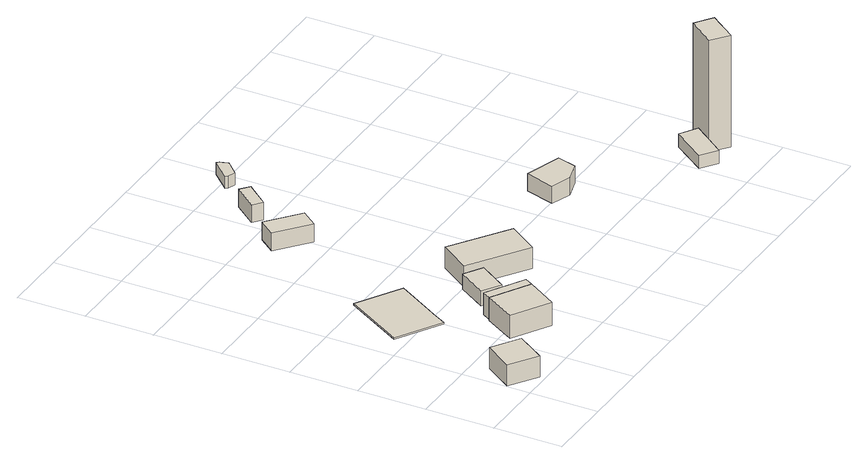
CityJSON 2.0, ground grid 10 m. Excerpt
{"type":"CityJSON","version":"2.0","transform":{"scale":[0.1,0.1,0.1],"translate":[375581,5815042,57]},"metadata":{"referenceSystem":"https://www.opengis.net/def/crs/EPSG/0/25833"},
"CityObjects":{
"building1":{"type":"Building","attributes":{"Gemeindeschluessel":"11000005","BezugspunktDach":"2200","function":"51009_1610","measuredHeight":3.15,"storeysAboveGround":0},"address":[{"country":"Germany","locality":"Berlin"}],"geometry":[{"type":"Solid","lod":"1","boundaries":[[[[0,1,2,3]],[[4,5,6,7]],[[4,7,3,2]],[[5,4,2,1]],[[6,5,1,0]],[[7,6,0,3]]]]}]},
"building2":{"type":"Building","attributes":{"Gemeindeschluessel":"11000005","BezugspunktDach":"2200","function":"31001_1223","measuredHeight":0.204,"storeysAboveGround":1},"address":[{"country":"Germany","locality":"Berlin","thoroughfareNumber":"146 (3)","thoroughfareName":"Kladower Damm"}],"geometry":[{"type":"Solid","lod":"1","boundaries":[[[[8,9,10,11,12,13]],[[14,15,16,17,18,19]],[[14,19,13,12]],[[15,14,12,11]],[[16,15,11,10]],[[17,16,10,9]],[[18,17,9,8]],[[19,18,8,13]]]]}]},
"building3":{"type":"Building","attributes":{"Gemeindeschluessel":"11000005","BezugspunktDach":"2200","function":"31001_2723","measuredHeight":3.49,"storeysAboveGround":1},"address":[{"country":"Germany","locality":"Berlin","thoroughfareNumber":"146 (15)","thoroughfareName":"Kladower Damm"}],"geometry":[{"type":"Solid","lod":"1","boundaries":[[[[20,21,22,23]],[[24,25,26,27]],[[24,27,23,22]],[[25,24,22,21]],[[26,25,21,20]],[[27,26,20,23]]]]}]},
"building4":{"type":"Building","attributes":{"Gemeindeschluessel":"11000005","BezugspunktDach":"2200","function":"31001_2723","measuredHeight":3.23,"storeysAboveGround":1},"address":[{"country":"Germany","locality":"Berlin","thoroughfareNumber":"146 (16)","thoroughfareName":"Kladower Damm"}],"geometry":[{"type":"Solid","lod":"1","boundaries":[[[[21,28,29,22]],[[30,31,32,33]],[[30,33,22,29]],[[31,30,29,28]],[[32,31,28,21]],[[33,32,21,22]]]]}]},
"building5":{"type":"Building","attributes":{"Gemeindeschluessel":"11000005","BezugspunktDach":"2200","function":"31001_2723","measuredHeight":2.3,"storeysAboveGround":1},"address":[{"country":"Germany","locality":"Berlin","thoroughfareNumber":"146 (17)","thoroughfareName":"Kladower Damm"}],"geometry":[{"type":"Solid","lod":"1","boundaries":[[[[34,35,36,37]],[[38,39,40,41]],[[38,41,37,36]],[[39,38,36,35]],[[40,39,35,34]],[[41,40,34,37]]]]}]},
"building6":{"type":"Building","attributes":{"Gemeindeschluessel":"11000005","BezugspunktDach":"2200","function":"31001_2700","measuredHeight":3.94,"storeysAboveGround":1},"address":[{"country":"Germany","locality":"Berlin","thoroughfareNumber":"146 (4)","thoroughfareName":"Kladower Damm"}],"geometry":[{"type":"Solid","lod":"1","boundaries":[[[[42,43,44,45]],[[46,47,48,49]],[[46,49,45,44]],[[47,46,44,43]],[[48,47,43,42]],[[49,48,42,45]]]]}]},
"building7":{"type":"Building","attributes":{"Gemeindeschluessel":"11000005","BezugspunktDach":"2200","function":"31001_3260","measuredHeight":2.7,"storeysAboveGround":1},"address":[{"country":"Germany","locality":"Berlin","thoroughfareNumber":"146 (19)","thoroughfareName":"Kladower Damm"}],"geometry":[{"type":"Solid","lod":"1","boundaries":[[[[50,51,52,53]],[[54,55,56,57]],[[54,57,53,52]],[[55,54,52,51]],[[56,55,51,50]],[[57,56,50,53]]]]}]},
"building8":{"type":"Building","attributes":{"Gemeindeschluessel":"11000005","BezugspunktDach":"2200","function":"31001_3270","measuredHeight":2.65,"storeysAboveGround":1},"address":[{"country":"Germany","locality":"Berlin","thoroughfareNumber":"146 (20)","thoroughfareName":"Kladower Damm"}],"geometry":[{"type":"Solid","lod":"1","boundaries":[[[[58,59,60,61]],[[62,63,64,65]],[[62,65,61,60]],[[63,62,60,59]],[[64,63,59,58]],[[65,64,58,61]]]]}]},
"building9":{"type":"Building","attributes":{"Gemeindeschluessel":"11000005","BezugspunktDach":"2200","function":"31001_3270","measuredHeight":1.84,"storeysAboveGround":1},"address":[{"country":"Germany","locality":"Berlin","thoroughfareNumber":"146 (21)","thoroughfareName":"Kladower Damm"}],"geometry":[{"type":"Solid","lod":"1","boundaries":[[[[66,67,68,69,70,71]],[[72,73,74,75,76,77]],[[72,77,71,70]],[[73,72,70,69]],[[74,73,69,68]],[[75,74,68,67]],[[76,75,67,66]],[[77,76,66,71]]]]}]},
"building10":{"type":"Building","attributes":{"Gemeindeschluessel":"11000005","BezugspunktDach":"2200","function":"31001_2723","measuredHeight":2.62,"storeysAboveGround":1},"address":[{"country":"Germany","locality":"Berlin","thoroughfareNumber":"146 (18)","thoroughfareName":"Kladower Damm"}],"geometry":[{"type":"Solid","lod":"1","boundaries":[[[[78,79,80,81,82]],[[83,84,85,86,87]],[[83,87,82,81]],[[84,83,81,80]],[[85,84,80,79]],[[86,85,79,78]],[[87,86,78,82]]]]}]},
"building11":{"type":"Building","attributes":{"Gemeindeschluessel":"11000005","BezugspunktDach":"2200","function":"31001_2723","measuredHeight":2.28,"storeysAboveGround":1},"address":[{"country":"Germany","locality":"Berlin","thoroughfareNumber":"146 (6)","thoroughfareName":"Kladower Damm"}],"geometry":[{"type":"Solid","lod":"1","boundaries":[[[[88,89,90,91,92]],[[93,94,95,96,97]],[[93,97,92,91]],[[94,93,91,90]],[[95,94,90,89]],[[96,95,89,88]],[[97,96,88,92]]]]}]},
"building12":{"type":"Building","attributes":{"Gemeindeschluessel":"11000005","BezugspunktDach":"2200","function":"31001_2723","measuredHeight":18.1,"storeysAboveGround":1},"address":[{"country":"Germany","locality":"Berlin","thoroughfareNumber":"146 (7)","thoroughfareName":"Kladower Damm"}],"geometry":[{"type":"Solid","lod":"1","boundaries":[[[[98,99,100,101]],[[102,103,104,105]],[[102,105,101,100]],[[103,102,100,99]],[[104,103,99,98]],[[105,104,98,101]]]]}]}
},
"vertices":[
[42,8,37],[70,50,37],[30,76,37],[2,35,37],[30,76,5],[70,50,5],[42,8,5],[2,35,5],
[93,176,13],[105,197,13],[136,248,13],[145,263,13],[80,302,13],[28,215,13],[80,302,11],[145,263,11],[136,248,11],[105,197,11],[93,176,11],[28,215,11],
[163,54,41],[191,99,41],[135,132,41],[108,87,41],[135,132,6],[191,99,6],[163,54,6],[108,87,6],
[198,111,41],[142,144,41],[142,144,8],[198,111,8],[191,99,8],[135,132,8],
[180,137,35],[207,178,35],[180,195,35],[154,154,35],[180,195,12],[207,178,12],[180,137,12],[154,154,12],
[269,139,44],[299,183,44],[216,240,44],[186,196,44],[216,240,12],[299,183,12],[269,139,12],[186,196,12],
[188,417,44],[207,441,44],[161,479,44],[142,455,44],[161,479,17],[207,441,17],[188,417,17],[142,455,17],
[204,500,45],[231,533,45],[218,544,45],[191,511,45],[218,544,18],[231,533,18],[204,500,18],[191,511,18],
[248,575,40],[259,571,40],[278,590,40],[274,602,40],[271,605,40],[245,578,40],[271,605,22],[274,602,22],[278,590,22],[259,571,22],[248,575,22],[245,578,22],
[457,184,37],[486,192,37],[494,220,37],[440,237,37],[427,194,37],[440,237,11],[494,220,11],[486,192,11],[457,184,11],[427,194,11],
[623,53,27],[641,77,27],[660,103,27],[635,119,27],[600,70,27],[635,119,7],[660,103,7],[641,77,7],[623,53,7],[600,70,7],
[666,58,177],[695,98,177],[670,116,177],[641,77,177],[670,116,8],[695,98,8],[666,58,8],[641,77,8]
]}
